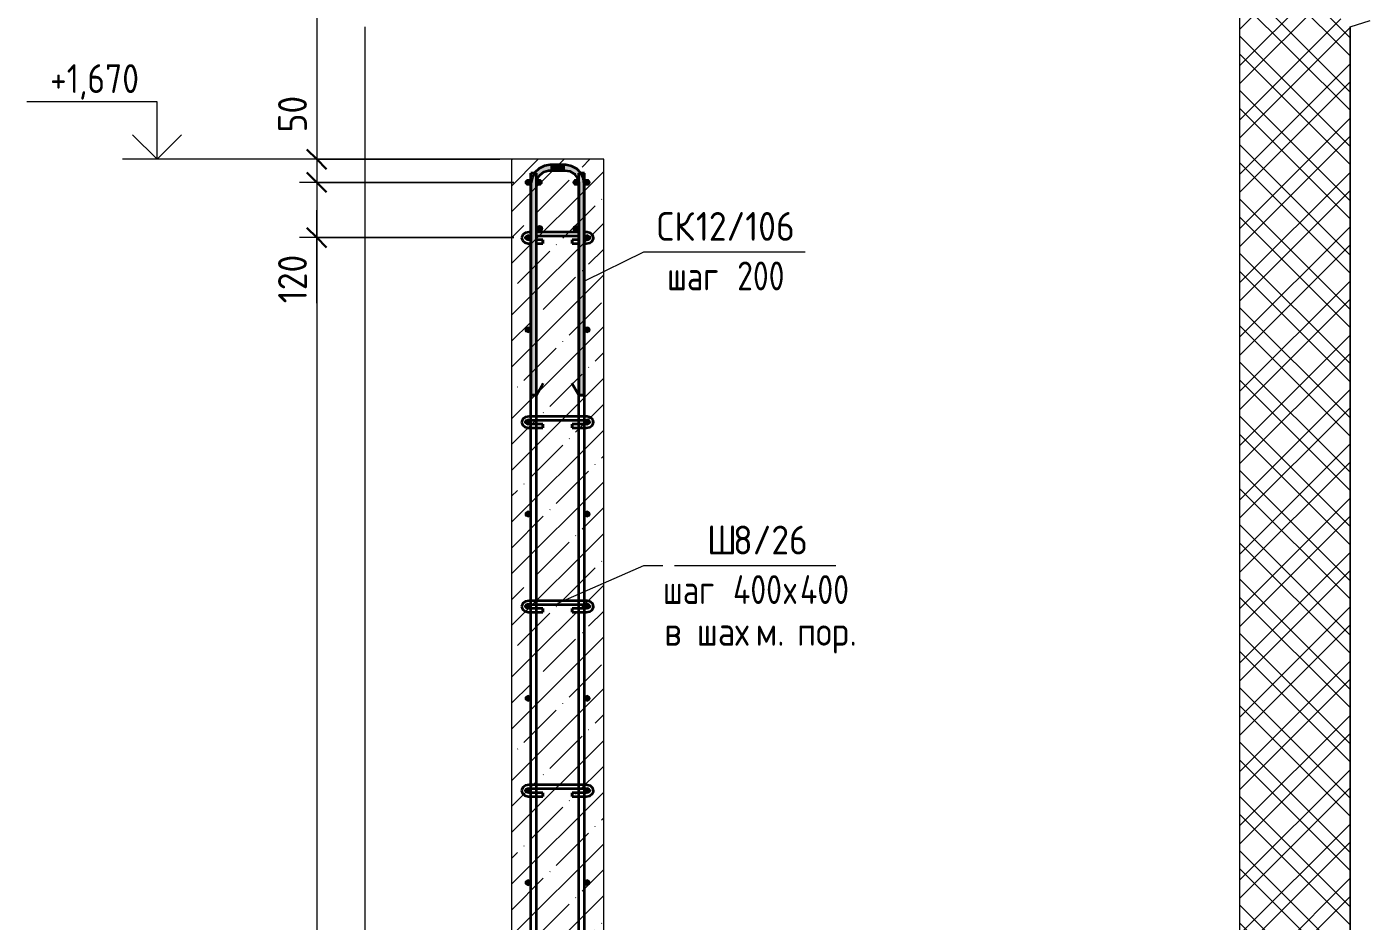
# Model space of a CAD drawing. Header units: millimetres. Extents: x -737 to 48133, y -5064 to 36443.
# Drawn here: x 36580 to 39495, y 16 to 1958 of the extents above; entities that cross this region are included whole.
import ezdxf

# ---------------------------------------------------------------- set-up
doc = ezdxf.new("R2010")
doc.units = ezdxf.units.MM
for name, color, linetype, lineweight in [('AA_Dim', 7, 'Continuous', 9), ('AA_Dim-25', 7, 'Continuous', 9), ('AA_Linii', 7, 'Continuous', 9), ('AA_Oformlenie', 7, 'Continuous', 9), ('AA_Vinoska', 7, 'Continuous', 9), ('AA_Visotnaya otmetka', 7, 'Continuous', 9), ('AF_Stena', 7, 'Continuous', 20), ('AF_Stena_Опалубка', 253, 'Continuous', 20), ('Gen_Text', 7, 'Continuous', 9), ('KR_Armatura', 7, 'Continuous', 20), ('KR_Armatura_Tonkie', 7, 'Continuous', 20)]:
    doc.layers.add(name, color=color, linetype=linetype, lineweight=lineweight)
doc.styles.add('ISOCPEUR_6', font='isocpeur.TTF', dxfattribs={"width": 0.9, "height": 62.5})
doc.styles.add('ISOCPEUR_7', font='isocpeur.TTF', dxfattribs={"width": 0.85, "height": 62.5})
doc.styles.add('ISOCPEUR_8', font='isocpeur.TTF', dxfattribs={"width": 0.8, "height": 62.5})
doc.dimstyles.new('00_Точн_3_знака__прозр__2', dxfattribs={"dimscale": 304.8, "dimtxt": 62.672186, "dimasz": 0.139436, "dimexe": 0.123031, "dimexo": 0.082021, "dimgap": 0.008202, "dimtad": 1, "dimdec": 3, "dimrnd": 0.001, "dimdsep": 46, "dimtxsty": 'ISOCPEUR_6', "dimblk1": 'OBLIQUE', "dimblk2": 'OBLIQUE', "dimsah": 1, "dimcen": 0.09, "dimdle": 0.123031, "dimazin": 0, "dimtfac": 1, "dimtdec": 4, "dimtix": 1, "dimtmove": 1, "dimatfit": 3, "dimfxl": 1, "dimtvp": 1, "dimtolj": 1, "dimtzin": 0, "dimlwd": 18, "dimlwe": 18, "dimarcsym": 2})
doc.dimstyles.new('00_Точн_3_знака__прозр__3', dxfattribs={"dimscale": 304.8, "dimtxt": 62.672186, "dimasz": 0.139436, "dimexe": 0.123031, "dimexo": 0.082021, "dimgap": 0.008202, "dimtad": 1, "dimdec": 3, "dimrnd": 0.001, "dimdsep": 46, "dimtxsty": 'ISOCPEUR_6', "dimblk1": 'OBLIQUE', "dimblk2": 'OBLIQUE', "dimsah": 1, "dimcen": 0.09, "dimdle": 0.123031, "dimazin": 0, "dimtfac": 1, "dimtdec": 4, "dimtix": 1, "dimtmove": 0, "dimatfit": 3, "dimfxl": 1, "dimtvp": 1, "dimtolj": 1, "dimtzin": 0, "dimlwd": 18, "dimlwe": 18, "dimarcsym": 2})

# ---------------------------------------------------------------- blocks, each defined once
blk = doc.blocks.new('261_Шпилька массив _НесАрм_РабПлоск_ - 8 А240-4156466-2-2 Армирование')
at = {"layer": 'KR_Armatura_Tonkie', "lineweight": 35}
for p, q in [((1862.9, 1501.1), (1862.8, 1499.5)), ((1862.8, 1499.5), (1864.7, 1493.6)), ((1865.6, 1506.6), (1862.9, 1501.1)), ((1871.2, 1510.5), (1865.6, 1506.6)), ((1871.2, 1498.3), (1870.8, 1499.5)), ((1878.8, 1512), (1871.2, 1510.5)), ((1877, 1487.1), (1878.8, 1487)), ((1882.8, 1512), (1878.8, 1512)), ((1878.8, 1504), (1882.8, 1504)), ((1882.8, 1495), (1878.8, 1495)), ((1878.8, 1487), (1882.8, 1487)), ((1986.8, 1512), (1894.8, 1512)), ((1894.8, 1504), (1986.8, 1504)), ((1909.1, 1495), (1894.8, 1495)), ((1894.8, 1487), (1909.1, 1487)), ((1909.1, 1495), (1909.1, 1494.9)), ((1909.1, 1494.9), (1909.1, 1494.5)), ((1909.1, 1494.5), (1909.1, 1494.9)), ((1909.1, 1494.5), (1909.1, 1493.8)), ((1909.1, 1493.8), (1909.1, 1494.5)), ((1909.1, 1493.8), (1909.1, 1493)), ((1909.1, 1493), (1909.1, 1493.8)), ((1909.1, 1493), (1909.1, 1492.1)), ((1909.1, 1492.1), (1909.1, 1493)), ((1909.1, 1492.1), (1909.1, 1491)), ((1909.1, 1491), (1909.1, 1492.1)), ((1909.1, 1491), (1909.1, 1490)), ((1909.1, 1490), (1909.1, 1491)), ((1909.1, 1490), (1909.1, 1489)), ((1909.1, 1489), (1909.1, 1490)), ((1909.1, 1489), (1909.1, 1488.2)), ((1909.1, 1488.2), (1909.1, 1489)), ((1909.1, 1487.6), (1909.1, 1488.2)), ((1909.1, 1488.2), (1909.1, 1487.6)), ((1909.1, 1487.2), (1909.1, 1487.6)), ((1909.1, 1487.6), (1909.1, 1487.2)), ((1909.1, 1487.2), (1909.1, 1487)), ((1986.8, 1495), (1972.5, 1495)), ((1972.5, 1494.9), (1972.5, 1495)), ((1972.5, 1494.9), (1972.5, 1494.5)), ((1972.5, 1494.5), (1972.5, 1494.9)), ((1972.5, 1494.5), (1972.5, 1493.8)), ((1972.5, 1493.8), (1972.5, 1494.5)), ((1972.5, 1493.8), (1972.5, 1493)), ((1972.5, 1493), (1972.5, 1493.8)), ((1972.5, 1493), (1972.5, 1492.1)), ((1972.5, 1492.1), (1972.5, 1493)), ((1972.5, 1492.1), (1972.5, 1491)), ((1972.5, 1491), (1972.5, 1492.1)), ((1972.5, 1491), (1972.5, 1490)), ((1972.5, 1490), (1972.5, 1491)), ((1972.5, 1490), (1972.5, 1489)), ((1972.5, 1489), (1972.5, 1490)), ((1972.5, 1489), (1972.5, 1488.2)), ((1972.5, 1488.2), (1972.5, 1489)), ((1972.5, 1487.6), (1972.5, 1488.2)), ((1972.5, 1488.2), (1972.5, 1487.6)), ((1972.5, 1487.2), (1972.5, 1487.6)), ((1972.5, 1487.6), (1972.5, 1487.2)), ((1972.5, 1487), (1972.5, 1487.2)), ((1972.5, 1487), (1986.8, 1487)), ((2002.8, 1512), (1998.8, 1512)), ((1998.8, 1504), (2002.8, 1504)), ((2002.8, 1495), (1998.8, 1495)), ((1998.8, 1487), (2002.8, 1487)), ((1882.8, 1112), (1878.8, 1112)), ((1894.8, 1112), (1882.8, 1112)), ((1986.8, 1112), (1894.8, 1112)), ((1998.8, 1112), (1986.8, 1112)), ((2002.8, 1112), (1998.8, 1112)), ((2004.7, 1111.9), (2002.8, 1112)), ((2012, 1109.8), (2004.7, 1111.9)), ((2017, 1105.4), (2012, 1109.8)), ((1882.8, 1095), (1878.8, 1095)), ((1878.8, 1087), (1882.8, 1087)), ((1894.8, 1095), (1882.8, 1095)), ((1882.8, 1087), (1894.8, 1087)), ((1894.8, 1104), (1986.8, 1104)), ((1909.1, 1095), (1894.8, 1095)), ((1894.8, 1087), (1909.1, 1087)), ((1909.1, 1095), (1909.1, 1088.2)), ((1909.1, 1093.8), (1909.1, 1094.9)), ((1909.1, 1087.2), (1909.1, 1093.8)), ((1909.1, 1088.2), (1909.1, 1087)), ((1986.8, 1095), (1972.5, 1095)), ((1972.5, 1088.2), (1972.5, 1095)), ((1972.5, 1094.9), (1972.5, 1093.8)), ((1972.5, 1093.8), (1972.5, 1087.2)), ((1972.5, 1087), (1972.5, 1088.2)), ((1972.5, 1087), (1986.8, 1087)), ((1986.8, 1104), (1998.8, 1104)), ((1998.8, 1095), (1986.8, 1095)), ((1986.8, 1087), (1998.8, 1087)), ((1998.8, 1104), (2002.8, 1104)), ((2002.8, 1095), (1998.8, 1095)), ((1998.8, 1087), (2002.8, 1087)), ((2002.8, 1104), (2007.8, 1102.9)), ((2006.1, 1095.5), (2002.8, 1095)), ((2002.8, 1087), (2010.4, 1088.5)), ((2009.9, 1097.5), (2006.1, 1095.5)), ((2007.8, 1102.9), (2010.5, 1100.7)), ((2010.8, 1099.5), (2009.9, 1097.5)), ((2010.4, 1088.5), (2015.8, 1092.2)), ((2010.5, 1100.7), (2010.8, 1099.5)), ((2016, 1092.4), (2018.7, 1097.9)), ((2018.8, 1099.5), (2017, 1105.4)), ((2018.7, 1097.9), (2018.8, 1099.5)), ((1882.8, 712), (1878.8, 712)), ((1878.8, 704), (1882.8, 704)), ((1894.8, 712), (1882.8, 712)), ((1882.8, 704), (1894.8, 704)), ((1986.8, 712), (1894.8, 712)), ((1894.8, 704), (1986.8, 704)), ((1998.8, 712), (1986.8, 712)), ((1986.8, 704), (1998.8, 704)), ((2002.8, 712), (1998.8, 712)), ((1999, 704), (2002.8, 704)), ((1882.8, 695), (1878.8, 695)), ((1878.8, 687), (1882.8, 687)), ((1894.8, 695), (1882.8, 695)), ((1882.8, 687), (1894.8, 687)), ((1909.1, 695), (1894.8, 695)), ((1894.8, 687), (1909.1, 687)), ((1909.1, 695), (1909.1, 688.2)), ((1909.1, 693.8), (1909.1, 694.9)), ((1909.1, 687.2), (1909.1, 693.8)), ((1909.1, 688.2), (1909.1, 687)), ((1986.8, 695), (1972.5, 695)), ((1972.5, 688.2), (1972.5, 695)), ((1972.5, 694.9), (1972.5, 693.8)), ((1972.5, 693.8), (1972.5, 687.2)), ((1972.5, 687), (1972.5, 688.2)), ((1972.5, 687), (1986.8, 687)), ((1998.6, 695), (1986.8, 695)), ((1986.8, 687), (1998.8, 687)), ((2002.8, 695), (1998.8, 695)), ((1998.8, 687), (2002.8, 687)), ((1882.8, 312), (1878.8, 312)), ((1878.8, 304), (1882.8, 304)), ((1882.8, 295), (1878.8, 295)), ((1894.8, 312), (1882.8, 312)), ((1882.8, 304), (1894.8, 304)), ((1894.8, 295), (1882.8, 295)), ((1986.8, 312), (1894.8, 312)), ((1894.8, 304), (1986.8, 304)), ((1909.1, 295), (1894.8, 295)), ((1909.1, 295), (1909.1, 288.2)), ((1909.1, 293.8), (1909.1, 294.9)), ((1909.1, 287.2), (1909.1, 293.8)), ((1986.8, 295), (1972.5, 295)), ((1972.5, 288.2), (1972.5, 295)), ((1972.5, 294.9), (1972.5, 293.8)), ((1972.5, 293.8), (1972.5, 287.2)), ((1998.8, 312), (1986.8, 312)), ((1986.8, 304), (1998.8, 304)), ((1998.8, 295), (1986.8, 295)), ((2002.8, 312), (1998.8, 312)), ((1998.8, 304), (2002.8, 304)), ((2002.8, 295), (1998.8, 295)), ((1878.8, 287), (1882.8, 287)), ((1882.8, 287), (1894.8, 287)), ((1894.8, 287), (1909.1, 287)), ((1909.1, 288.2), (1909.1, 287)), ((1972.5, 287), (1972.5, 288.2)), ((1972.5, 287), (1986.8, 287)), ((1986.8, 287), (1998.8, 287)), ((1998.8, 287), (2002.8, 287))]:
    blk.add_line(p, q, dxfattribs=at)
at = {"layer": 'KR_Armatura_Tonkie', "lineweight": 35, "flags": 128}
for points in [[(1864.7, 1493.6), (1869.7, 1489.2), (1877, 1487.1)], [(1870.8, 1499.5), (1871.8, 1501.5), (1875.5, 1503.6), (1878.8, 1504)], [(1878.8, 1495), (1873.8, 1496.1), (1871.2, 1498.3)], [(2018.8, 1499.5), (2017, 1505.4), (2012, 1509.8), (2004.7, 1511.9), (2002.8, 1512)], [(2002.8, 1504), (2007.8, 1502.9), (2010.5, 1500.7), (2010.8, 1499.5)], [(2002.8, 1487), (2010.4, 1488.5), (2016, 1492.4), (2018.7, 1497.9), (2018.8, 1499.5)], [(2010.8, 1499.5), (2009.9, 1497.5), (2006.1, 1495.5), (2002.8, 1495)], [(1878.8, 1112), (1871.2, 1110.5), (1865.6, 1106.6), (1862.9, 1101.1), (1862.8, 1099.5)], [(1862.8, 1099.5), (1864.7, 1093.6), (1869.7, 1089.2), (1877, 1087.1), (1878.8, 1087)], [(1870.8, 1099.5), (1871.8, 1101.5), (1875.5, 1103.6), (1878.8, 1104)], [(1878.8, 1095), (1873.8, 1096.1), (1871.2, 1098.3), (1870.8, 1099.5)], [(1878.8, 1104), (1882.8, 1104), (1894.8, 1104)], [(1878.8, 712), (1871.2, 710.5), (1865.6, 706.6), (1862.9, 701.1), (1862.8, 699.5)], [(1870.8, 699.5), (1871.8, 701.5), (1875.5, 703.6), (1878.8, 704)], [(2018.8, 699.5), (2017, 705.4), (2012, 709.8), (2004.7, 711.9), (2002.8, 712)], [(2002.8, 704), (2007.8, 702.9), (2010.5, 700.7), (2010.8, 699.5)], [(1862.8, 699.5), (1864.7, 693.6), (1869.7, 689.2), (1877, 687.1), (1878.8, 687)], [(1878.8, 695), (1873.8, 696.1), (1871.2, 698.3), (1870.8, 699.5)], [(2002.8, 687), (2010.4, 688.5), (2016, 692.4), (2018.7, 697.9), (2018.8, 699.5)], [(2010.8, 699.5), (2009.9, 697.5), (2006.1, 695.5), (2002.8, 695)], [(1878.8, 312), (1871.2, 310.5), (1865.6, 306.6), (1862.9, 301.1), (1862.8, 299.5)], [(1862.8, 299.5), (1864.7, 293.6), (1869.7, 289.2), (1877, 287.1), (1878.8, 287)], [(1870.8, 299.5), (1871.8, 301.5), (1875.5, 303.6), (1878.8, 304)], [(1878.8, 295), (1873.8, 296.1), (1871.2, 298.3), (1870.8, 299.5)], [(2018.8, 299.5), (2017, 305.4), (2012, 309.8), (2004.7, 311.9), (2002.8, 312)], [(2002.8, 304), (2007.8, 302.9), (2010.5, 300.7), (2010.8, 299.5)], [(2002.8, 287), (2010.4, 288.5), (2016, 292.4), (2018.7, 297.9), (2018.8, 299.5)], [(2010.8, 299.5), (2009.9, 297.5), (2006.1, 295.5), (2002.8, 295)]]:
    blk.add_lwpolyline(points, dxfattribs=at)
blk = doc.blocks.new('350_Стержень П торец СК-СГ _НесАрм_РабПлоск_ - 350_Стержень П торец СК-СГ _НесАрм_РабПлоск_-4140246-2-2 Армирование')
at = {"layer": 'KR_Armatura_Tonkie', "lineweight": 35}
for points in [[(1888.8, 1616), (1894.8, 1616), (1895.8, 1623.8), (1899, 1631.2), (1903.6, 1637.2), (1910.1, 1642.1), (1917.2, 1645), (1924.8, 1646.2), (1924.8, 1658), (1914, 1656.6), (1903.6, 1652.2), (1895.1, 1645.7), (1888.5, 1637), (1884.3, 1626.9), (1883, 1616), (1887.3, 1616)], [(1955.1, 1646), (1956.8, 1646.2), (1956.8, 1658), (1924.8, 1657.8), (1924.8, 1646), (1949.3, 1646)], [(1995.8, 1616), (1998.8, 1616), (1997.4, 1626.9), (1993, 1637.3), (1986.5, 1645.7), (1977.8, 1652.4), (1967.7, 1656.6), (1956.8, 1657.8), (1956.8, 1646), (1964.6, 1645), (1972, 1641.9), (1978, 1637.2), (1982.9, 1630.7), (1985.8, 1623.7), (1987, 1616), (1994.4, 1616)], [(1888.8, 1158), (1894.8, 1158), (1894.6, 1616), (1882.8, 1616), (1883, 1158), (1887.3, 1158)], [(1989.8, 1158), (1998.8, 1158), (1998.6, 1616), (1986.8, 1616), (1987, 1158), (1988.6, 1158)]]:
    blk.add_hatch(color=256, dxfattribs=at).paths.add_polyline_path(points)
for p, q in [((1956.8, 1658), (1924.8, 1658)), ((1924.8, 1646), (1956.8, 1646)), ((1882.8, 1616), (1882.8, 1158)), ((1894.8, 1158), (1894.8, 1616)), ((1986.8, 1616), (1986.8, 1158)), ((1998.8, 1158), (1998.8, 1616)), ((1894.8, 1158), (1909.8, 1184)), ((1986.8, 1158), (1971.8, 1184)), ((1894.8, 1158), (1882.8, 1158)), ((1883, 1158), (1894.6, 1158)), ((1998.8, 1158), (1986.8, 1158)), ((1987, 1158), (1998.6, 1158))]:
    blk.add_line(p, q, dxfattribs=at)
at = {"layer": 'KR_Armatura_Tonkie', "lineweight": 35, "flags": 128}
for points in [[(1890.6, 1640), (1885.3, 1630.1), (1882.9, 1617.5), (1882.8, 1616)], [(1924.8, 1658), (1912.1, 1656), (1900.6, 1650.3), (1891.4, 1641.4), (1890.6, 1640)], [(1894.8, 1616), (1896.8, 1626.7), (1902.4, 1635.9), (1910.9, 1642.6), (1921.3, 1645.8), (1924.8, 1646)], [(1991.2, 1640.2), (1982.2, 1649.4), (1971, 1655.5), (1958.4, 1658), (1956.8, 1658)], [(1956.8, 1646), (1967.5, 1644), (1976.7, 1638.4), (1983.4, 1629.9), (1986.6, 1619.5), (1986.8, 1616)], [(1998.8, 1616), (1996.9, 1628.7), (1991.3, 1640)]]:
    blk.add_lwpolyline(points, dxfattribs=at)
blk = doc.blocks.new('011_Прямоугольник обрыва _ЭлУзла_ - 011_Прямоугольник обрыва _ЭлУзла_-4155335-2-2 Армирование')
at = {"layer": 'AA_Oformlenie'}
for p, q in [((1523.1, -1616.8), (1523.1, 1957.5)), ((3660.8, 1957.5), (3660.8, -1616.8))]:
    blk.add_line(p, q, dxfattribs=at)
blk = doc.blocks.new('DIMBLOCK90-2-2 Армирование')
at = {"layer": 'AA_Dim-25', "lineweight": 30}
for p, q in [((37208.9, 2720), (37187.6, 2741.2)), ((37208.9, 2720), (37230.1, 2698.7)), ((37208.9, 1670), (37187.6, 1691.2)), ((37208.9, 1670), (37230.1, 1648.7))]:
    blk.add_line(p, q, dxfattribs=at)
at = {"layer": 'AA_Dim-25', "lineweight": 18}
for p, q in [((37606.5, 2720), (37171.4, 2720)), ((37208.9, 2720), (37208.9, 1670)), ((37208.9, 2720), (37606.5, 2720)), ((37606.5, 1670), (37171.4, 1670)), ((37208.9, 1670), (37606.5, 1670))]:
    blk.add_line(p, q, dxfattribs=at)
at = {"layer": 'AA_Dim-25', "color": 0, "lineweight": 18, "insert": (37124.9, 2122.9), "char_height": 62.5, "width": 173.117, "attachment_point": 1, "rotation": 90, "line_spacing_factor": 1.135194, "style": 'ISOCPEUR_6'}
blk.add_mtext('1050', dxfattribs=at)
blk = doc.blocks.new('_Oblique')
at = {"color": 0, "linetype": 'ByBlock', "lineweight": -2}
blk.add_line((-0.5, -0.5), (0.5, 0.5), dxfattribs=at)
blk = doc.blocks.new('DIMBLOCK91-2-2 Армирование')
at = {"layer": 'AA_Dim-25', "lineweight": 18}
for p, q in [((37208.9, 1806.3), (37208.9, 1703.3)), ((37208.9, 1703.3), (37208.9, 1645)), ((37606.5, 1670), (37171.4, 1670)), ((37208.9, 1670), (37208.9, 1620)), ((37208.9, 1670), (37606.5, 1670)), ((37636.5, 1620), (37171.4, 1620)), ((37208.9, 1620), (37636.5, 1620))]:
    blk.add_line(p, q, dxfattribs=at)
at = {"layer": 'AA_Dim-25', "lineweight": 30}
for p, q in [((37208.9, 1670), (37187.6, 1691.2)), ((37208.9, 1670), (37230.1, 1648.7)), ((37208.9, 1620), (37187.6, 1641.2)), ((37208.9, 1620), (37230.1, 1598.7))]:
    blk.add_line(p, q, dxfattribs=at)
at = {"layer": 'AA_Dim-25', "color": 0, "lineweight": 18, "insert": (37124.9, 1728.3), "char_height": 62.5, "width": 93.654, "attachment_point": 1, "rotation": 90, "line_spacing_factor": 1.135194, "style": 'ISOCPEUR_6'}
blk.add_mtext('50', dxfattribs=at)
blk = doc.blocks.new('DIMBLOCK92-2-2 Армирование')
at = {"layer": 'AA_Dim-25', "lineweight": 30}
for p, q in [((37208.9, 1620), (37187.6, 1641.2)), ((37208.9, 1620), (37230.1, 1598.7)), ((37208.9, 1500), (37187.6, 1521.2)), ((37208.9, 1500), (37230.1, 1478.8))]:
    blk.add_line(p, q, dxfattribs=at)
at = {"layer": 'AA_Dim-25', "lineweight": 18}
for p, q in [((37636.5, 1620), (37171.4, 1620)), ((37208.9, 1620), (37208.9, 1500)), ((37208.9, 1620), (37636.5, 1620)), ((37208.9, 1488), (37208.9, 1560)), ((37636.5, 1500), (37171.4, 1500)), ((37208.9, 1500), (37636.5, 1500)), ((37208.9, 1357.7), (37208.9, 1488))]:
    blk.add_line(p, q, dxfattribs=at)
at = {"layer": 'AA_Dim-25', "color": 0, "lineweight": 18, "insert": (37124.9, 1357.7), "char_height": 62.5, "width": 126.29, "attachment_point": 1, "rotation": 90, "line_spacing_factor": 1.135194, "style": 'ISOCPEUR_6'}
blk.add_mtext('120', dxfattribs=at)
blk = doc.blocks.new('DIMBLOCK93-2-2 Армирование')
at = {"layer": 'AA_Dim-25', "lineweight": 30}
for p, q in [((37208.9, 1500), (37187.6, 1521.2)), ((37208.9, 1500), (37230.1, 1478.8)), ((37208.9, -2900), (37187.6, -2878.8)), ((37208.9, -2900), (37230.1, -2921.2))]:
    blk.add_line(p, q, dxfattribs=at)
at = {"layer": 'AA_Dim-25', "lineweight": 18}
for p, q in [((37636.5, 1500), (37171.4, 1500)), ((37208.9, 1500), (37208.9, -2900)), ((37208.9, 1500), (37636.5, 1500)), ((37636.5, -2900), (37171.4, -2900)), ((37208.9, -2900), (37636.5, -2900))]:
    blk.add_line(p, q, dxfattribs=at)
at = {"layer": 'AA_Dim-25', "color": 0, "lineweight": 18, "insert": (37124.9, -919.4), "char_height": 62.5, "width": 526.446, "attachment_point": 1, "rotation": 90, "line_spacing_factor": 1.135194, "style": 'ISOCPEUR_6'}
blk.add_mtext('200х22=4400', dxfattribs=at)
blk = doc.blocks.new('Высотные отметки - Стрелка вверх-400292-2-2 Армирование')
at = {"layer": 'AA_Vinoska'}
for p, q in [((1076.9, -2825), (794.4, -2825)), ((1076.9, -2950), (1076.9, -2825)), ((1076.9, -2950), (1023.8, -2897)), ((1076.9, -2950), (1129.9, -2897)), ((1151.9, -2950), (1001.9, -2950))]:
    blk.add_line(p, q, dxfattribs=at)
blk = doc.blocks.new('042_М_Арматуры - Диам длина поз _ Комментарий-3662934-2-2 Армирование')
at = {"layer": 'AA_Vinoska'}
blk.add_line((2588.7, -2781.8), (2938.7, -2781.8), dxfattribs=at)

msp = doc.modelspace()

# ---------------------------------------------------------------- hatches: boundary and pattern name
at = {"layer": 'AA_Oformlenie'}
h = msp.add_hatch(dxfattribs=at)
h.set_pattern_fill('FP_18', color=250, style=0, pattern_type=2)
h.set_pattern_definition([(135, (39931.46, 825), (-58.9331, -58.9331), []), (135, (39970.75, 825), (-58.9331, -58.9331), [])])
h.paths.add_polyline_path([(39268.9735, -3459.9255), (39451.5283, -3459.9255), (39451.5283, -1672.4441), (39431.4506, -1672.4441), (39431.4506, -1644.9441), (39451.5283, -1644.9441), (39408.2032, -1630.8669), (39451.5283, -1616.7898), (39451.5283, 1957.5186), (39431.4506, 1957.5186), (39431.4506, 1985.0186), (39451.5283, 1985.0186), (39408.2032, 1999.0958), (39451.5283, 2013.173), (39451.5283, 3800), (39211.5283, 3800), (39211.5283, -3459.9255)])
at = {"layer": 'AF_Stena', "lineweight": 9}
h = msp.add_hatch(dxfattribs=at)
h.set_pattern_fill('FP_15', color=256, style=0, pattern_type=2)
h.set_pattern_definition([(45, (39931.46, 825), (-58.9331, 58.9331), []), (45, (39970.75, 825), (-58.9331, 58.9331), [])])
h.paths.add_polyline_path([(39268.9735, -3459.9255), (39451.5283, -3459.9255), (39451.5283, -1672.4441), (39431.4506, -1672.4441), (39431.4506, -1644.9441), (39451.5283, -1644.9441), (39408.2032, -1630.8669), (39451.5283, -1616.7898), (39451.5283, 1957.5186), (39431.4506, 1957.5186), (39431.4506, 1985.0186), (39451.5283, 1985.0186), (39408.2032, 1999.0958), (39451.5283, 2013.173), (39451.5283, 3800), (39211.5283, 3800), (39211.5283, -3459.9255)])
h = msp.add_hatch(dxfattribs=at)
h.set_pattern_fill('FP_14', color=256, style=0, pattern_type=2)
h.set_pattern_definition([(45, (39931.46, 825), (-56.1266, 56.1266), []), (45, (39987.59, 825), (-56.1266, 56.1266), [99.219, -19.844, 0.8382, -19.006])])
h.paths.add_polyline_path([(37631.5283, -2950), (37831.5283, -2950), (37831.5283, 1670), (37631.5283, 1670), (37631.5283, -2922.0141)])
h.paths.add_polyline_path([(37739.9738, 2720), (37831.5283, 2720), (37831.5283, 2920), (37789.5283, 2920), (37789.5283, 2792), (37788.0972, 2781.1296), (37783.7378, 2770.7868), (37777.2268, 2762.3015), (37768.5283, 2755.6269), (37758.3987, 2751.4311), (37747.5283, 2750), (37715.5283, 2750), (37704.6579, 2751.4311), (37694.3151, 2755.7905), (37685.8298, 2762.3015), (37679.1552, 2771), (37674.9594, 2781.1296), (37673.5283, 2792), (37673.5283, 2920), (37631.5283, 2920), (37631.5283, 2720), (37698.6495, 2720)])
h.paths.add_polyline_path([(37747.5283, 2762), (37755.2929, 2763.0222), (37762.5283, 2766.0192), (37768.9051, 2771), (37773.5091, 2777), (37776.5994, 2784.9441), (37777.5283, 2792), (37776.5061, 2799.7645), (37773.5091, 2807), (37768.7415, 2813.2132), (37731.576, 2850.3787), (37740.0613, 2858.864), (37777.5283, 2821.6984), (37777.5283, 2920), (37685.5283, 2920), (37685.5283, 2804.331), (37689.1496, 2807.9523), (37726.5283, 2770.6232), (37732.5283, 2766.0192), (37739.9738, 2762.9945)])
h.paths.add_polyline_path([(37717.5283, 2762), (37718.2228, 2762), (37717.1091, 2763.0222), (37685.5283, 2794.603), (37685.5283, 2792), (37686.5505, 2784.2354), (37689.5475, 2777), (37694.5283, 2770.6232), (37700.5283, 2766.0192), (37707.7637, 2763.0222), (37715.5283, 2762)])
at = {"layer": 'KR_Armatura'}
h = msp.add_hatch(color=256, dxfattribs=at)
edge = h.paths.add_edge_path()
edge.add_arc((37667.5283, 1620), 6, 0, 360)
for points in [[(37670.5283, 1614.8038), (37673.3789, 1620.2588), (37670.5283, 1625.1961), (37664.5283, 1625.1961), (37661.5283, 1620), (37664.5283, 1614.8038)], [(37694.5283, 1614.8038), (37697.3789, 1620.2588), (37694.5283, 1625.1961), (37688.5283, 1625.1961), (37685.5283, 1620), (37688.5283, 1614.8038)], [(37774.5283, 1614.8038), (37777.3789, 1620.2588), (37774.5283, 1625.1961), (37768.5283, 1625.1961), (37765.5283, 1620), (37768.5283, 1614.8038)], [(37792.5283, 1614.8038), (37798.5283, 1614.8038), (37801.5283, 1620), (37798.5283, 1625.1961), (37792.5283, 1625.1961), (37789.5283, 1620)], [(37689.5283, 1514.8038), (37695.5283, 1514.8038), (37698.5283, 1520), (37695.5283, 1525.1961), (37689.5283, 1525.1961), (37686.5283, 1520)], [(37768.5283, 1514.8038), (37774.5283, 1514.8038), (37777.5283, 1520), (37774.5283, 1525.1961), (37768.5283, 1525.1961), (37765.5283, 1520)], [(37667.5283, 1494), (37672.7245, 1497), (37672.7245, 1503), (37667.5283, 1506), (37662.3322, 1503), (37662.3322, 1497)], [(37795.5283, 1494), (37800.7245, 1497), (37800.7245, 1503), (37795.5283, 1506), (37790.3322, 1503), (37790.3322, 1497)], [(37667.5283, 1294), (37672.7245, 1297), (37672.7245, 1303), (37667.5283, 1306), (37662.3322, 1303), (37662.3322, 1297)], [(37795.5283, 1294), (37800.7245, 1297), (37800.7245, 1303), (37795.5283, 1306), (37790.3322, 1303), (37790.3322, 1297)], [(37667.5283, 1094), (37672.7245, 1097), (37672.7245, 1103), (37667.5283, 1106), (37662.3322, 1103), (37662.3322, 1097), (37663.8037, 1096.1504)], [(37795.5283, 1094), (37800.7245, 1097), (37800.7245, 1103), (37795.5283, 1106), (37790.3322, 1103), (37790.3322, 1097), (37791.8037, 1096.1504)], [(37667.5283, 894), (37672.7245, 897), (37672.7245, 903), (37667.5283, 906), (37662.3322, 903), (37662.3322, 897)], [(37795.5283, 894), (37800.7245, 897), (37800.7245, 903), (37795.5283, 906), (37790.3322, 903), (37790.3322, 897)], [(37667.5283, 694), (37672.7245, 697), (37672.6048, 703.0691), (37667.5283, 706), (37662.3322, 703), (37662.3322, 697)], [(37795.5283, 694), (37800.7245, 697), (37800.6048, 703.0691), (37795.5283, 706), (37790.3322, 703), (37790.3322, 697)], [(37667.5283, 494), (37672.7245, 497), (37672.7245, 503), (37667.5283, 506), (37662.3322, 503), (37662.3322, 497)], [(37795.5283, 494), (37800.7245, 497), (37800.7245, 503), (37795.5283, 506), (37790.3322, 503), (37790.3322, 497)], [(37667.5283, 294), (37672.7245, 297), (37672.7245, 303), (37667.5283, 306), (37662.3322, 303), (37662.3322, 297), (37665.0528, 295.4292)], [(37795.5283, 294), (37800.7245, 297), (37800.7245, 303), (37795.5283, 306), (37790.3322, 303), (37790.3322, 297), (37793.0528, 295.4292)], [(37667.5283, 94), (37672.7245, 97), (37672.7245, 103), (37667.5283, 106), (37662.3322, 103), (37662.3322, 97)], [(37795.5283, 94), (37800.7245, 97), (37800.7245, 103), (37795.5283, 106), (37790.3322, 103), (37790.3322, 97)]]:
    msp.add_hatch(color=256, dxfattribs=at).paths.add_polyline_path(points)
h = msp.add_hatch(color=256, dxfattribs=at)
edge = h.paths.add_edge_path()
edge.add_arc((37691.5283, 1620), 6, 0, 360)
h = msp.add_hatch(color=256, dxfattribs=at)
edge = h.paths.add_edge_path()
edge.add_arc((37771.5283, 1620), 6, 0, 360)
h = msp.add_hatch(color=256, dxfattribs=at)
edge = h.paths.add_edge_path()
edge.add_arc((37795.5283, 1620), 6, 0, 360)
h = msp.add_hatch(color=256, dxfattribs=at)
edge = h.paths.add_edge_path()
edge.add_arc((37692.5283, 1520), 6, 0, 360)
h = msp.add_hatch(color=256, dxfattribs=at)
edge = h.paths.add_edge_path()
edge.add_arc((37771.5283, 1520), 6, 0, 360)
h = msp.add_hatch(color=256, dxfattribs=at)
edge = h.paths.add_edge_path()
edge.add_arc((37667.5283, 1500), 6, 0, 360)
h = msp.add_hatch(color=256, dxfattribs=at)
edge = h.paths.add_edge_path()
edge.add_arc((37795.5283, 1500), 6, 0, 360)
h = msp.add_hatch(color=256, dxfattribs=at)
edge = h.paths.add_edge_path()
edge.add_arc((37667.5283, 1300), 6, 0, 360)
h = msp.add_hatch(color=256, dxfattribs=at)
edge = h.paths.add_edge_path()
edge.add_arc((37795.5283, 1300), 6, 0, 360)
h = msp.add_hatch(color=256, dxfattribs=at)
edge = h.paths.add_edge_path()
edge.add_arc((37667.5283, 1100), 6, 0, 360)
h = msp.add_hatch(color=256, dxfattribs=at)
edge = h.paths.add_edge_path()
edge.add_arc((37795.5283, 1100), 6, 0, 360)
h = msp.add_hatch(color=256, dxfattribs=at)
edge = h.paths.add_edge_path()
edge.add_arc((37667.5283, 900), 6, 0, 360)
h = msp.add_hatch(color=256, dxfattribs=at)
edge = h.paths.add_edge_path()
edge.add_arc((37795.5283, 900), 6, 0, 360)
h = msp.add_hatch(color=256, dxfattribs=at)
edge = h.paths.add_edge_path()
edge.add_arc((37667.5283, 700), 6, 0, 360)
h = msp.add_hatch(color=256, dxfattribs=at)
edge = h.paths.add_edge_path()
edge.add_arc((37795.5283, 700), 6, 0, 360)
h = msp.add_hatch(color=256, dxfattribs=at)
edge = h.paths.add_edge_path()
edge.add_arc((37667.5283, 500), 6, 0, 360)
h = msp.add_hatch(color=256, dxfattribs=at)
edge = h.paths.add_edge_path()
edge.add_arc((37795.5283, 500), 6, 0, 360)
h = msp.add_hatch(color=256, dxfattribs=at)
edge = h.paths.add_edge_path()
edge.add_arc((37667.5283, 300), 6, 0, 360)
h = msp.add_hatch(color=256, dxfattribs=at)
edge = h.paths.add_edge_path()
edge.add_arc((37795.5283, 300), 6, 0, 360)
h = msp.add_hatch(color=256, dxfattribs=at)
edge = h.paths.add_edge_path()
edge.add_arc((37667.5283, 100), 6, 0, 360)
h = msp.add_hatch(color=256, dxfattribs=at)
edge = h.paths.add_edge_path()
edge.add_arc((37795.5283, 100), 6, 0, 360)

# ---------------------------------------------------------------- linework, layer by layer
at = {"layer": 'AA_Linii'}
msp.add_line((39451.5283, -1616.7898), (39451.5283, 1957.5186), dxfattribs=at)
at = {"layer": 'AA_Vinoska'}
for p, q in [((39451.5283, 1957.5186), (39494.8296, 1971.2686)), ((37791.8042, 1407.1716), (37918.951, 1469.3616)), ((37732.0494, 706.3657), (37918.951, 788.6119)), ((37918.951, 788.6119), (37960.0742, 788.6119))]:
    msp.add_line(p, q, dxfattribs=at)
at = {"layer": 'AA_Visotnaya otmetka'}
for q in [(36862.2358, 1670), (37749.6137, 1670)]:
    msp.add_line((37749.6137, 1670), q, dxfattribs=at)
at = {"layer": 'AF_Stena_Опалубка'}
for p, q in [((39211.5283, 3800), (39211.5283, -3459.9255)), ((37631.5283, 1670), (37631.5283, -2950)), ((37831.5283, 1670), (37631.5283, 1670)), ((37831.5283, -2950), (37831.5283, 1670))]:
    msp.add_line(p, q, dxfattribs=at)
at = {"layer": 'KR_Armatura'}
for p, q in [((37664.5283, 1625.1961), (37661.5283, 1620)), ((37661.5283, 1620), (37664.5283, 1614.8038)), ((37670.5283, 1625.1961), (37664.5283, 1625.1961)), ((37664.5283, 1614.8038), (37670.5283, 1614.8038)), ((37673.3789, 1620.2588), (37670.5283, 1625.1961)), ((37670.5283, 1614.8038), (37673.3789, 1620.2588)), ((37688.5283, 1625.1961), (37685.5283, 1620)), ((37685.5283, 1620), (37688.5283, 1614.8038)), ((37694.5283, 1625.1961), (37688.5283, 1625.1961)), ((37688.5283, 1614.8038), (37694.5283, 1614.8038)), ((37697.3789, 1620.2588), (37694.5283, 1625.1961)), ((37694.5283, 1614.8038), (37697.3789, 1620.2588)), ((37768.5283, 1625.1961), (37765.5283, 1620)), ((37765.5283, 1620), (37768.5283, 1614.8038)), ((37774.5283, 1625.1961), (37768.5283, 1625.1961)), ((37768.5283, 1614.8038), (37774.5283, 1614.8038)), ((37777.3789, 1620.2588), (37774.5283, 1625.1961)), ((37774.5283, 1614.8038), (37777.3789, 1620.2588)), ((37792.5283, 1625.1961), (37789.5283, 1620)), ((37789.5283, 1620), (37792.5283, 1614.8038)), ((37798.5283, 1625.1961), (37792.5283, 1625.1961)), ((37792.5283, 1614.8038), (37798.5283, 1614.8038)), ((37801.5283, 1620), (37798.5283, 1625.1961)), ((37798.5283, 1614.8038), (37801.5283, 1620)), ((37689.5283, 1525.1961), (37686.5283, 1520)), ((37686.5283, 1520), (37689.5283, 1514.8038)), ((37695.5283, 1525.1961), (37689.5283, 1525.1961)), ((37698.5283, 1520), (37695.5283, 1525.1961)), ((37695.5283, 1514.8038), (37698.5283, 1520)), ((37768.5283, 1525.1961), (37765.5283, 1520)), ((37765.5283, 1520), (37768.5283, 1514.8038)), ((37774.5283, 1525.1961), (37768.5283, 1525.1961)), ((37777.5283, 1520), (37774.5283, 1525.1961)), ((37774.5283, 1514.8038), (37777.5283, 1520)), ((37667.5283, 1506), (37662.3322, 1503)), ((37662.3322, 1503), (37662.3322, 1497)), ((37662.3322, 1497), (37667.5283, 1494)), ((37672.7245, 1503), (37667.5283, 1506)), ((37667.5283, 1494), (37672.7245, 1497)), ((37672.7245, 1497), (37672.7245, 1503)), ((37689.5283, 1514.8038), (37695.5283, 1514.8038)), ((37768.5283, 1514.8038), (37774.5283, 1514.8038)), ((37795.5283, 1506), (37790.3322, 1503)), ((37790.3322, 1503), (37790.3322, 1497)), ((37790.3322, 1497), (37795.5283, 1494)), ((37800.7245, 1503), (37795.5283, 1506)), ((37795.5283, 1494), (37800.7245, 1497)), ((37800.7245, 1497), (37800.7245, 1503)), ((37667.5283, 1306), (37662.3322, 1303)), ((37662.3322, 1303), (37662.3322, 1297)), ((37662.3322, 1297), (37667.5283, 1294)), ((37672.7245, 1303), (37667.5283, 1306)), ((37667.5283, 1294), (37672.7245, 1297)), ((37672.7245, 1297), (37672.7245, 1303)), ((37795.5283, 1306), (37790.3322, 1303)), ((37790.3322, 1303), (37790.3322, 1297)), ((37790.3322, 1297), (37795.5283, 1294)), ((37800.7245, 1303), (37795.5283, 1306)), ((37795.5283, 1294), (37800.7245, 1297)), ((37800.7245, 1297), (37800.7245, 1303)), ((37667.5283, 1106), (37662.3322, 1103)), ((37662.3322, 1103), (37662.3322, 1097)), ((37662.3322, 1097), (37663.8037, 1096.1504)), ((37663.8037, 1096.1504), (37667.5283, 1094)), ((37672.7245, 1103), (37667.5283, 1106)), ((37667.5283, 1094), (37672.7245, 1097)), ((37672.7245, 1097), (37672.7245, 1103)), ((37795.5283, 1106), (37790.3322, 1103)), ((37790.3322, 1103), (37790.3322, 1097)), ((37790.3322, 1097), (37791.8037, 1096.1504)), ((37791.8037, 1096.1504), (37795.5283, 1094)), ((37800.7245, 1103), (37795.5283, 1106)), ((37795.5283, 1094), (37800.7245, 1097)), ((37800.7245, 1097), (37800.7245, 1103)), ((37667.5283, 906), (37662.3322, 903)), ((37672.7245, 903), (37667.5283, 906)), ((37795.5283, 906), (37790.3322, 903)), ((37800.7245, 903), (37795.5283, 906)), ((37662.3322, 903), (37662.3322, 897)), ((37662.3322, 897), (37667.5283, 894)), ((37667.5283, 894), (37672.7245, 897)), ((37672.7245, 897), (37672.7245, 903)), ((37790.3322, 903), (37790.3322, 897)), ((37790.3322, 897), (37795.5283, 894)), ((37795.5283, 894), (37800.7245, 897)), ((37800.7245, 897), (37800.7245, 903)), ((37667.5283, 706), (37662.3322, 703)), ((37662.3322, 703), (37662.3322, 697)), ((37672.6048, 703.0691), (37667.5283, 706)), ((37672.7245, 697), (37672.6048, 703.0691)), ((37795.5283, 706), (37790.3322, 703)), ((37790.3322, 703), (37790.3322, 697)), ((37800.6048, 703.0691), (37795.5283, 706)), ((37800.7245, 697), (37800.6048, 703.0691)), ((37662.3322, 697), (37667.5283, 694)), ((37667.5283, 694), (37672.7245, 697)), ((37790.3322, 697), (37795.5283, 694)), ((37795.5283, 694), (37800.7245, 697)), ((37667.5283, 506), (37662.3322, 503)), ((37662.3322, 503), (37662.3322, 497)), ((37662.3322, 497), (37667.5283, 494)), ((37672.7245, 503), (37667.5283, 506)), ((37667.5283, 494), (37672.7245, 497)), ((37672.7245, 497), (37672.7245, 503)), ((37795.5283, 506), (37790.3322, 503)), ((37790.3322, 503), (37790.3322, 497)), ((37790.3322, 497), (37795.5283, 494)), ((37800.7245, 503), (37795.5283, 506)), ((37795.5283, 494), (37800.7245, 497)), ((37800.7245, 497), (37800.7245, 503)), ((37667.5283, 306), (37662.3322, 303)), ((37662.3322, 303), (37662.3322, 297)), ((37662.3322, 297), (37665.0528, 295.4292)), ((37665.0528, 295.4292), (37667.5283, 294)), ((37672.7245, 303), (37667.5283, 306)), ((37667.5283, 294), (37672.7245, 297)), ((37672.7245, 297), (37672.7245, 303)), ((37795.5283, 306), (37790.3322, 303)), ((37790.3322, 303), (37790.3322, 297)), ((37790.3322, 297), (37793.0528, 295.4292)), ((37793.0528, 295.4292), (37795.5283, 294)), ((37800.7245, 303), (37795.5283, 306)), ((37795.5283, 294), (37800.7245, 297)), ((37800.7245, 297), (37800.7245, 303)), ((37667.5283, 106), (37662.3322, 103)), ((37662.3322, 103), (37662.3322, 97)), ((37662.3322, 97), (37667.5283, 94)), ((37672.7245, 103), (37667.5283, 106)), ((37667.5283, 94), (37672.7245, 97)), ((37672.7245, 97), (37672.7245, 103)), ((37795.5283, 106), (37790.3322, 103)), ((37790.3322, 103), (37790.3322, 97)), ((37790.3322, 97), (37795.5283, 94)), ((37800.7245, 103), (37795.5283, 106)), ((37795.5283, 94), (37800.7245, 97)), ((37800.7245, 97), (37800.7245, 103))]:
    msp.add_line(p, q, dxfattribs=at)
for centre in [(37667.5283, 1620), (37691.5283, 1620), (37771.5283, 1620), (37795.5283, 1620), (37692.5283, 1520), (37771.5283, 1520), (37667.5283, 1500), (37795.5283, 1500), (37667.5283, 1300), (37795.5283, 1300), (37667.5283, 1100), (37795.5283, 1100), (37667.5283, 900), (37795.5283, 900), (37667.5283, 700), (37795.5283, 700), (37667.5283, 500), (37795.5283, 500), (37667.5283, 300), (37795.5283, 300), (37667.5283, 100), (37795.5283, 100)]:
    msp.add_circle(centre, 6, dxfattribs=at)
at = {"layer": 'KR_Armatura_Tonkie', "lineweight": 35}
for p, q in [((37685.5283, 1640), (37673.5283, 1640)), ((37673.5283, -2950), (37673.5283, 1640)), ((37685.5283, -2950), (37685.5283, 1640)), ((37789.5283, 1640), (37777.5283, 1640)), ((37777.5283, -2950), (37777.5283, 1640)), ((37789.5283, -2950), (37789.5283, 1640))]:
    msp.add_line(p, q, dxfattribs=at)

# ---------------------------------------------------------------- block references
at = {"layer": 'AA_Oformlenie'}
msp.add_blockref('011_Прямоугольник обрыва _ЭлУзла_ - 011_Прямоугольник обрыва _ЭлУзла_-4155335-2-2 Армирование', (35790.7052, 0), dxfattribs=at)
at = {"layer": 'AA_Vinoska'}
for p in [(35330.2784, 4251.1866), (35396.7605, 3570.4369)]:
    msp.add_blockref('042_М_Арматуры - Диам длина поз _ Комментарий-3662934-2-2 Армирование', p, dxfattribs=at)
at = {"layer": 'AA_Visotnaya otmetka'}
msp.add_blockref('Высотные отметки - Стрелка вверх-400292-2-2 Армирование', (35785.3728, 4620), dxfattribs=at)
at = {"layer": 'KR_Armatura_Tonkie', "lineweight": 35}
for name in ['261_Шпилька массив _НесАрм_РабПлоск_ - 8 А240-4156466-2-2 Армирование', '350_Стержень П торец СК-СГ _НесАрм_РабПлоск_ - 350_Стержень П торец СК-СГ _НесАрм_РабПлоск_-4140246-2-2 Армирование']:
    msp.add_blockref(name, (35790.7052, 0), dxfattribs=at)

# ---------------------------------------------------------------- texts
at = {"layer": 'AA_Vinoska', "char_height": 62.5, "attachment_point": 1}
for s, insert, width, style in [('СК', (37946.817, 1555.6178), 102.816422, 'ISOCPEUR_6'), ('12/106', (38031.6491, 1555.6178), 263.354344, 'ISOCPEUR_6'), ('шаг', (37968.992, 1448.1415), 145.907125, 'ISOCPEUR_8'), (' 200', (38089.3775, 1448.1415), 166.751, 'ISOCPEUR_8'), ('\\fISOCPEUR|b0|i0|c204|p34|;\\W.9;Ш', (38055.8242, 874.8681), 68.544281, 'ISOCPEUR_6'), ('8/26', (38112.3789, 874.8681), 194.810062, 'ISOCPEUR_6'), (' 400', (38080.4596, 767.3918), 171.561125, 'ISOCPEUR_8'), ('400', (38257.7304, 767.3918), 134.6835, 'ISOCPEUR_8'), ('шаг', (37960.0742, 767.3918), 145.907125, 'ISOCPEUR_8'), ('\\fISOCPEUR|b0|i0|c204|p34|;\\W.8;х', (38222.0117, 767.3918), 43.291125, 'ISOCPEUR_8')]:
    msp.add_mtext(s, dxfattribs=dict(at, insert=insert, width=width, style=style))
at = {"layer": 'AA_Visotnaya otmetka', "insert": (36630.1047, 1876.4199), "char_height": 62.5, "width": 227.11473, "attachment_point": 1, "line_spacing_factor": 1.135194, "style": 'ISOCPEUR_7'}
msp.add_mtext('+1,670', dxfattribs=at)
at = {"layer": 'Gen_Text', "char_height": 62.5, "attachment_point": 1, "style": 'ISOCPEUR_7'}
for s, insert, width in [('\\fISOCPEUR|b0|i0|c204|p34|;\\W.85; ', (38001.1027, 676.719), 39.182477), ('\\fISOCPEUR|b0|i0|c204|p34|;\\W.85;в', (37963.1515, 676.719), 45.99682), ('шах', (38033.4314, 676.719), 155.02632), ('м. ', (38161.3409, 676.719), 109.0295), ('пор', (38251.2993, 676.719), 137.990461), ('\\fISOCPEUR|b0|i0|c204|p34|;\\W.85;.', (38365.1528, 676.719), 18.739445)]:
    msp.add_mtext(s, dxfattribs=dict(at, insert=insert, width=width))

# ---------------------------------------------------------------- dimensions: what is measured, and where the dimension line sits
at = {"layer": 'AA_Dim', "lineweight": 18}
for base, p1, p2, override, picture, middle in [((37208.8613, 1670), (37631.5283, 2720), (37631.5283, 1670), {"dimpost": '<>', "dimfxl": 1050}, 'DIMBLOCK90-2-2 Армирование', (37175.1113, 2195)), ((37208.8613, -2900), (37661.5283, 1500), (37661.5283, -2900), {"dimpost": '200х22=<>', "dimfxl": 4400}, 'DIMBLOCK93-2-2 Армирование', (37175.1113, -700))]:
    dim = msp.add_linear_dim(base=base, p1=p1, p2=p2, angle=90, dimstyle='00_Точн_3_знака__прозр__3', override=override, dxfattribs=at)
    dim.commit()
    dim.dimension.update_dxf_attribs({"geometry": picture, "text_midpoint": middle})
for base, p1, p2, override, picture, middle in [((37208.8613, 1620), (37631.5283, 1670), (37661.5283, 1620), {"dimpost": '<>', "dimfxl": 58.309519}, 'DIMBLOCK91-2-2 Армирование', (37166.608, 1775.0881)), ((37208.8613, 1500), (37661.5283, 1620), (37661.5283, 1500), {"dimpost": '<>', "dimfxl": 119.999957}, 'DIMBLOCK92-2-2 Армирование', (37166.608, 1420.8914))]:
    dim = msp.add_linear_dim(base=base, p1=p1, p2=p2, angle=90, dimstyle='00_Точн_3_знака__прозр__2', override=override, dxfattribs=at)
    dim.commit()
    dim.dimension.update_dxf_attribs({"geometry": picture, "text_midpoint": middle, "dimtype": 160, "text_rotation": 90})

doc.saveas('drawing.dxf')
